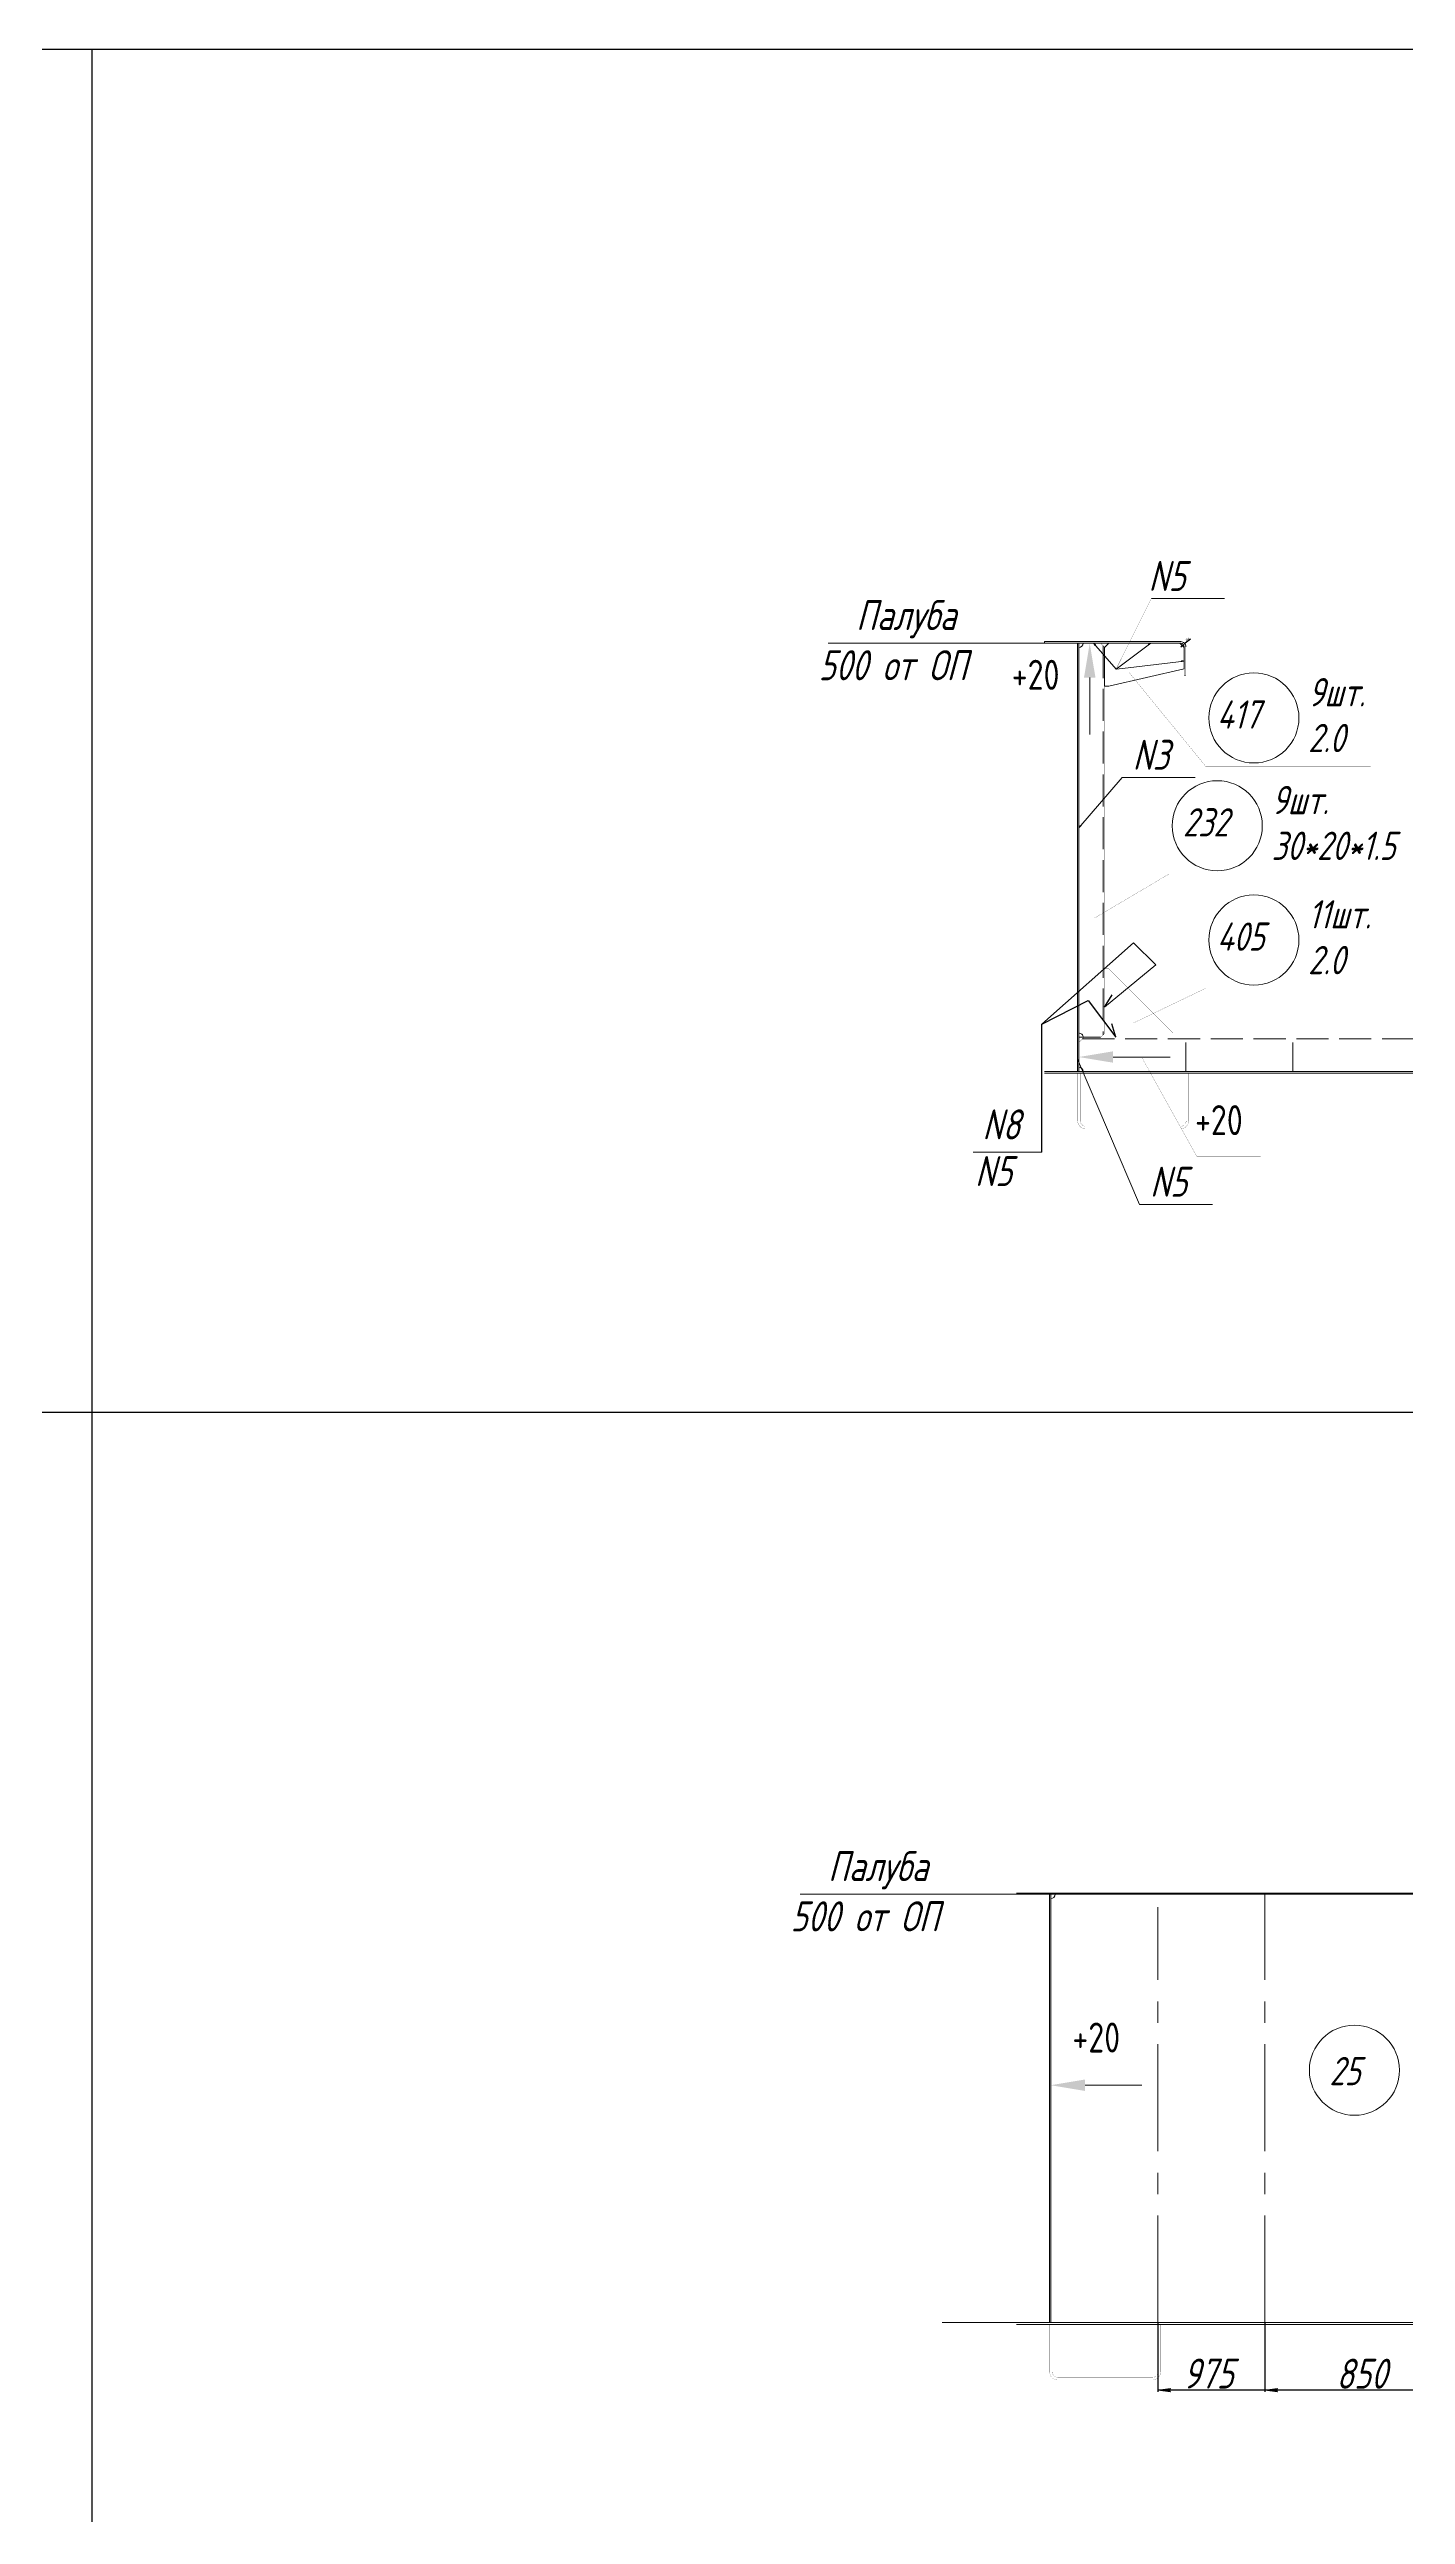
# Model space of a CAD drawing. Header units: millimetres. Extents: x 77380 to 135900, y -26587 to 17301.
# Drawn here: x 98312 to 99896, y -9062 to -6184 of the extents above; entities that cross this region are included whole.
import ezdxf

# ---------------------------------------------------------------- set-up
doc = ezdxf.new("R2010")
doc.units = ezdxf.units.MM
for name, pattern in [('K5LT32768', [0]), ('K5LT32769', [50, 37.5, -12.5]), ('K5LT32770', [0]), ('K5LT32772', [0]), ('K5LT32773', [50, 37.5, -12.5]), ('K5LT32780', [0]), ('K5LT32784', [850.2, 600, -125, 0.2, -125]), ('K5LT32785', [200, 125, -25, 25, -25]), ('K5LT32789', [340.2, 240, -50, 0.2, -50]), ('K5LT32790', [0]), ('K5LT32831', [0]), ('K5LT32835', [0]), ('K5LT_THIN', [0])]:
    doc.linetypes.add(name, pattern=pattern)
doc.layers.add('4001', color=7, linetype='Continuous')
doc.layers.add('РАЗМЕРЫ', color=3, linetype='Continuous', lineweight=25)
doc.styles.add('KDIMTEXTSTYLE', font='GOST_AU.SHX', dxfattribs={"width": 0.96, "oblique": 15, "height": 5})
doc.styles.add('KTEXTSTYLE', font='GOST_AU.SHX', dxfattribs={"width": 0.96, "height": 5})
doc.dimstyles.new('KDIMSTYLE (1.00)', dxfattribs={"dimtxt": 5, "dimasz": 1, "dimexe": 2, "dimexo": 0, "dimgap": 1, "dimtad": 1, "dimtxsty": 'KDIMTEXTSTYLE', "dimsah": 1, "dimcen": 0, "dimdle": 1, "dimadec": 0, "dimazin": 0, "dimtfac": 0.667, "dimtmove": 0, "dimatfit": 3, "dimfxl": 1, "dimtvp": 1, "dimtolj": 1, "dimtzin": 0, "dimarcsym": 0})

# ---------------------------------------------------------------- blocks, each defined once
blk = doc.blocks.new('U94')
blk.add_hatch(color=7).paths.add_polyline_path([(124475.2, 18180.4), (124488.6, 18180.4), (124481.9, 18220.4)])
at = {"color": 7, "linetype": 'K5LT32831', "lineweight": 9}
blk.add_line((124481.9, 18180.4), (124481.9, 18113.9), dxfattribs=at)
blk = doc.blocks.new('U95')
blk.add_hatch(color=7).paths.add_polyline_path([(124509.2, 17730.8), (124509.2, 17744.1), (124469.2, 17737.4)])
at = {"color": 7, "linetype": 'K5LT32831', "lineweight": 9}
blk.add_line((124509.2, 17737.4), (124575.7, 17737.4), dxfattribs=at)
blk = doc.blocks.new('U119')
at = {"color": 7, "linetype": 'K5LT_THIN', "lineweight": 18}
for p, q in [((124519.6, 18063.9), (124469.2, 18004.8)), ((124469.2, 18004.8), (124471.8, 18007.8))]:
    blk.add_line(p, q, dxfattribs=at)
at = {"color": 7, "linetype": 'K5LT32835', "lineweight": 18}
for p, q in [((124469.2, 18004.9), (124469.2, 18004.9)), ((124469.2, 18004.9), (124469.3, 18004.9)), ((124469.2, 18004.8), (124469.2, 18004.8)), ((124469.2, 18004.8), (124469.2, 18004.8)), ((124469.3, 18005.1), (124469.4, 18005)), ((124469.3, 18005.1), (124469.4, 18005.1)), ((124469.3, 18005), (124469.4, 18005.1)), ((124469.3, 18005), (124469.3, 18004.9)), ((124469.3, 18005), (124469.3, 18005)), ((124469.4, 18005.3), (124469.6, 18005.3)), ((124469.4, 18005.2), (124469.6, 18005.3)), ((124469.4, 18005.2), (124469.4, 18005.1)), ((124469.4, 18005.2), (124469.5, 18005.2)), ((124469.5, 18005.4), (124469.7, 18005.5)), ((124469.5, 18005.4), (124469.5, 18005.2)), ((124469.5, 18005.4), (124469.7, 18005.4)), ((124469.5, 18005.3), (124469.5, 18005.1)), ((124469.6, 18005.6), (124469.9, 18005.7)), ((124469.6, 18005.6), (124469.6, 18005.4)), ((124469.6, 18005.6), (124469.9, 18005.6)), ((124469.6, 18005.5), (124469.6, 18005.3)), ((124469.6, 18005.5), (124469.8, 18005.5)), ((124469.7, 18005.8), (124470.1, 18005.9)), ((124469.7, 18005.8), (124469.8, 18005.5)), ((124469.7, 18005.8), (124470, 18005.8)), ((124469.7, 18005.7), (124469.7, 18005.4)), ((124469.7, 18005.7), (124470, 18005.7)), ((124469.8, 18006), (124469.9, 18005.6)), ((124469.8, 18006), (124470.2, 18006)), ((124469.8, 18005.9), (124469.8, 18005.6)), ((124469.8, 18005.9), (124470.1, 18005.9)), ((124469.9, 18006.2), (124470.4, 18006.2)), ((124469.9, 18006.1), (124469.9, 18005.7)), ((124469.9, 18006.1), (124470.3, 18006.1)), ((124469.9, 18006), (124470.3, 18006.1)), ((124470, 18006.4), (124470.5, 18006.4)), ((124470, 18006.3), (124470.1, 18005.8)), ((124470, 18006.3), (124470.5, 18006.3)), ((124470, 18006.2), (124470.4, 18006.3)), ((124470, 18006.2), (124470, 18005.8)), ((124470.1, 18006.5), (124470.7, 18006.6)), ((124470.1, 18006.5), (124470.2, 18006)), ((124470.1, 18006.4), (124470.6, 18006.5)), ((124470.1, 18006.4), (124470.1, 18005.9)), ((124470.2, 18006.7), (124470.8, 18006.8)), ((124470.2, 18006.7), (124470.3, 18006.1)), ((124470.2, 18006.6), (124470.8, 18006.7)), ((124470.2, 18006.6), (124470.2, 18006)), ((124470.2, 18006.6), (124470.7, 18006.6)), ((124470.3, 18006.9), (124471, 18007)), ((124470.3, 18006.9), (124470.4, 18006.2)), ((124470.3, 18006.8), (124471, 18006.9)), ((124470.3, 18006.8), (124470.3, 18006.2)), ((124470.3, 18006.8), (124470.9, 18006.8)), ((124470.4, 18007), (124471.1, 18007.1)), ((124470.4, 18007), (124470.5, 18006.3)), ((124470.4, 18007), (124471.1, 18007)), ((124470.5, 18007.2), (124470.9, 18007.3)), ((124470.5, 18007.2), (124470.6, 18006.4)), ((124470.5, 18007.2), (124470.9, 18007.2)), ((124470.5, 18007.1), (124471, 18007.2)), ((124470.5, 18007.1), (124470.5, 18006.4)), ((124470.6, 18007.4), (124470.7, 18006.6)), ((124470.6, 18007.4), (124470.7, 18007.4)), ((124470.6, 18007.4), (124470.7, 18007.4)), ((124470.6, 18007.3), (124470.6, 18006.5)), ((124470.6, 18007.3), (124470.8, 18007.3)), ((124470.7, 18007.4), (124470.8, 18006.7)), ((124470.8, 18007.4), (124470.8, 18006.7)), ((124470.8, 18007.3), (124470.9, 18006.8)), ((124470.9, 18007.2), (124470.9, 18006.9)), ((124471, 18007.2), (124471, 18006.9)), ((124471, 18007.1), (124471, 18007)), ((124471.1, 18007.1), (124471.1, 18007.1))]:
    blk.add_line(p, q, dxfattribs=at)
at = {"color": 7, "linetype": 'K5LT32835', "const_width": 0.18}
blk.add_lwpolyline([(124471.1, 18007.1), (124469.2, 18004.8), (124470.6, 18007.5)], close=True, dxfattribs=at)
blk = doc.blocks.new('U123')
at = {"color": 7, "linetype": 'K5LT_THIN', "lineweight": 18}
for p, q in [((124467.7, 17735), (124469.2, 17731.3)), ((124539.9, 17565.4), (124467.7, 17735))]:
    blk.add_line(p, q, dxfattribs=at)
at = {"color": 7, "linetype": 'K5LT32835', "lineweight": 18}
for p, q in [((124467.7, 17734.8), (124467.7, 17734.9)), ((124467.7, 17734.9), (124467.7, 17734.9)), ((124467.7, 17734.9), (124467.7, 17734.9)), ((124467.8, 17734.7), (124467.7, 17734.8)), ((124467.7, 17734.8), (124467.7, 17734.8)), ((124467.8, 17734.8), (124467.8, 17734.7)), ((124467.9, 17734.7), (124467.8, 17734.7)), ((124467.9, 17734.7), (124467.8, 17734.6)), ((124467.8, 17734.7), (124467.8, 17734.6)), ((124467.9, 17734.6), (124467.8, 17734.6)), ((124468, 17734.5), (124467.8, 17734.5)), ((124467.9, 17734.6), (124467.9, 17734.5)), ((124468, 17734.5), (124467.9, 17734.3)), ((124468, 17734.5), (124467.9, 17734.4)), ((124468.1, 17734.3), (124467.9, 17734.4)), ((124468.1, 17734.4), (124467.9, 17734.4)), ((124468.2, 17734.2), (124467.9, 17734.3)), ((124468, 17734.4), (124468, 17734.2)), ((124468.1, 17734.3), (124468, 17734.1)), ((124468.1, 17734.3), (124468, 17734.2)), ((124468.3, 17734.1), (124468, 17734.2)), ((124468.3, 17734), (124468, 17734.1)), ((124468.2, 17734.2), (124468.1, 17733.9)), ((124468.2, 17734.2), (124468.1, 17734)), ((124468.3, 17734.1), (124468.1, 17733.8)), ((124468.4, 17733.9), (124468.1, 17734)), ((124468.5, 17733.7), (124468.1, 17733.9)), ((124468.5, 17733.8), (124468.1, 17733.9)), ((124468.3, 17734), (124468.2, 17733.7)), ((124468.3, 17734), (124468.2, 17733.7)), ((124468.6, 17733.6), (124468.2, 17733.8)), ((124468.6, 17733.5), (124468.2, 17733.7)), ((124468.7, 17733.4), (124468.2, 17733.6)), ((124468.4, 17733.9), (124468.3, 17733.6)), ((124468.5, 17733.8), (124468.3, 17733.4)), ((124468.4, 17733.8), (124468.3, 17733.5)), ((124468.8, 17733.2), (124468.3, 17733.5)), ((124468.8, 17733.3), (124468.3, 17733.5)), ((124468.9, 17733.1), (124468.3, 17733.4)), ((124468.6, 17733.7), (124468.4, 17733.2)), ((124468.5, 17733.7), (124468.4, 17733.3)), ((124468.6, 17733.6), (124468.4, 17733.2)), ((124469, 17733), (124468.4, 17733.3)), ((124469, 17732.9), (124468.4, 17733.2)), ((124469.1, 17732.9), (124468.4, 17733.1)), ((124468.7, 17733.5), (124468.5, 17733)), ((124468.6, 17733.5), (124468.5, 17733.1)), ((124468.7, 17733.4), (124468.5, 17732.9)), ((124469.2, 17732.7), (124468.5, 17733)), ((124469.2, 17732.8), (124468.5, 17733)), ((124469.3, 17732.6), (124468.5, 17732.9)), ((124468.8, 17733.3), (124468.6, 17732.7)), ((124468.8, 17733.3), (124468.6, 17732.8)), ((124468.9, 17733.2), (124468.6, 17732.7)), ((124469.4, 17732.5), (124468.6, 17732.8)), ((124469.3, 17732.4), (124468.6, 17732.7)), ((124468.9, 17733.1), (124468.7, 17732.5)), ((124468.9, 17733.1), (124468.7, 17732.6)), ((124469, 17733), (124468.7, 17732.4)), ((124469.2, 17732.4), (124468.7, 17732.6)), ((124469.1, 17732.3), (124468.7, 17732.5)), ((124469.2, 17732.4), (124468.7, 17732.5)), ((124469, 17733), (124468.8, 17732.3)), ((124469.1, 17732.9), (124468.8, 17732.3)), ((124469, 17732.3), (124468.8, 17732.4)), ((124468.9, 17732.2), (124468.8, 17732.3)), ((124468.8, 17732.2), (124468.8, 17732.2)), ((124469.1, 17732.8), (124468.9, 17732.2)), ((124469.2, 17732.8), (124469, 17732.3)), ((124469.2, 17732.7), (124469, 17732.3)), ((124469.2, 17732.6), (124469.1, 17732.3)), ((124469.3, 17732.6), (124469.2, 17732.4)), ((124469.3, 17732.5), (124469.3, 17732.4)), ((124469.4, 17732.5), (124469.4, 17732.4))]:
    blk.add_line(p, q, dxfattribs=at)
at = {"color": 7, "linetype": 'K5LT32835', "const_width": 0.18}
blk.add_lwpolyline([(124468.8, 17732.2), (124467.7, 17735), (124469.4, 17732.4)], close=True, dxfattribs=at)
blk = doc.blocks.new('U125')
at = {"color": 7, "linetype": 'K5LT32835', "lineweight": 18}
for p, q in [((124486.5, 18220.4), (124486.5, 18220.4)), ((124486.5, 18220.4), (124486.5, 18220.4)), ((124486.6, 18220.3), (124486.5, 18220.3)), ((124486.6, 18220.4), (124486.6, 18220.3)), ((124486.7, 18220.3), (124486.6, 18220.3)), ((124486.6, 18220.3), (124486.6, 18220.2)), ((124486.7, 18220.3), (124486.7, 18220.2)), ((124486.8, 18220.2), (124486.7, 18220.2)), ((124486.8, 18220.2), (124486.7, 18220.1)), ((124486.9, 18220.1), (124486.7, 18220.1)), ((124486.8, 18220.2), (124486.8, 18220)), ((124486.9, 18220.1), (124486.8, 18220.1)), ((124487, 18220), (124486.8, 18220)), ((124486.9, 18220.1), (124486.9, 18219.9)), ((124486.9, 18220.1), (124486.9, 18220)), ((124487.1, 18219.9), (124486.9, 18219.9)), ((124487.1, 18220), (124487, 18219.8)), ((124487, 18220), (124487, 18219.8)), ((124487.2, 18219.9), (124487, 18219.9)), ((124487.3, 18219.8), (124487, 18219.8)), ((124487.1, 18219.9), (124487.1, 18219.7)), ((124487.5, 18219.6), (124487.1, 18219.7)), ((124487.4, 18219.7), (124487.1, 18219.7)), ((124487.2, 18219.9), (124487.2, 18219.6)), ((124487.2, 18219.8), (124487.2, 18219.6)), ((124487.6, 18219.6), (124487.2, 18219.6)), ((124487.7, 18219.5), (124487.2, 18219.5)), ((124487.3, 18219.8), (124487.3, 18219.5)), ((124487.4, 18219.7), (124487.3, 18219.4)), ((124487.8, 18219.4), (124487.3, 18219.5)), ((124487.4, 18219.7), (124487.4, 18219.4)), ((124487.9, 18219.4), (124487.4, 18219.4)), ((124487.9, 18219.3), (124487.4, 18219.3)), ((124487.5, 18219.7), (124487.5, 18219.3)), ((124487.5, 18219.6), (124487.5, 18219.2)), ((124488, 18219.2), (124487.5, 18219.3)), ((124488.1, 18219.2), (124487.5, 18219.2)), ((124487.6, 18219.6), (124487.6, 18219.2)), ((124487.7, 18219.5), (124487.6, 18219.1)), ((124488.2, 18219.1), (124487.6, 18219.1)), ((124487.7, 18219.5), (124487.7, 18219)), ((124487.8, 18219.4), (124487.7, 18219)), ((124488.3, 18219), (124487.7, 18219.1)), ((124488.4, 18218.9), (124487.7, 18219)), ((124487.8, 18219.4), (124487.8, 18218.9)), ((124488.6, 18218.8), (124487.8, 18218.9)), ((124488.5, 18218.9), (124487.8, 18218.9)), ((124488, 18219.3), (124487.9, 18218.7)), ((124487.9, 18219.3), (124487.9, 18218.8)), ((124488.7, 18218.7), (124487.9, 18218.8)), ((124488.1, 18219.2), (124488, 18218.6)), ((124488, 18219.2), (124488, 18218.7)), ((124488.8, 18218.6), (124488, 18218.7)), ((124488.8, 18218.7), (124488, 18218.7)), ((124488.1, 18219.1), (124488.1, 18218.5)), ((124488.8, 18218.5), (124488.1, 18218.6)), ((124488.8, 18218.5), (124488.1, 18218.5)), ((124488.2, 18219.1), (124488.2, 18218.5)), ((124488.3, 18219), (124488.2, 18218.4)), ((124488.6, 18218.4), (124488.2, 18218.4)), ((124488.7, 18218.4), (124488.2, 18218.4)), ((124488.3, 18219), (124488.3, 18218.3)), ((124488.4, 18218.9), (124488.3, 18218.3)), ((124488.6, 18218.3), (124488.3, 18218.3)), ((124488.4, 18218.9), (124488.4, 18218.2)), ((124488.4, 18218.2), (124488.4, 18218.2)), ((124488.5, 18218.2), (124488.4, 18218.2)), ((124488.5, 18218.9), (124488.5, 18218.2)), ((124488.6, 18218.8), (124488.5, 18218.3)), ((124488.6, 18218.8), (124488.6, 18218.3)), ((124488.7, 18218.7), (124488.7, 18218.4)), ((124488.7, 18218.7), (124488.7, 18218.4)), ((124488.8, 18218.6), (124488.8, 18218.5)), ((124488.9, 18218.6), (124488.9, 18218.6))]:
    blk.add_line(p, q, dxfattribs=at)
at = {"color": 7, "linetype": 'K5LT_THIN', "lineweight": 18}
for p, q in [((124486.5, 18220.4), (124489.1, 18217.4)), ((124512.7, 18190.2), (124486.5, 18220.4))]:
    blk.add_line(p, q, dxfattribs=at)
at = {"color": 7, "linetype": 'K5LT32835', "const_width": 0.18}
blk.add_lwpolyline([(124488.4, 18218.2), (124486.5, 18220.4), (124488.9, 18218.6)], close=True, dxfattribs=at)
blk = doc.blocks.new('U185')
at = {"color": 7, "linetype": 'K5LT_THIN', "lineweight": 18}
for p, q in [((124526.9, 18191.9), (124592.2, 18199.6)), ((124592.2, 18199.6), (124588.3, 18199.2))]:
    blk.add_line(p, q, dxfattribs=at)
at = {"color": 7, "linetype": 'K5LT32835', "lineweight": 18}
for p, q in [((124589.2, 18199.9), (124589.9, 18199.3)), ((124589.2, 18199.9), (124589.2, 18199.9)), ((124589.3, 18199.9), (124589.2, 18199.8)), ((124589.3, 18199.9), (124589.2, 18199.7)), ((124589.2, 18199.8), (124589.8, 18199.3)), ((124589.4, 18199.8), (124589.2, 18199.6)), ((124589.5, 18199.8), (124589.2, 18199.5)), ((124589.6, 18199.8), (124589.2, 18199.4)), ((124589.6, 18199.8), (124589.2, 18199.3)), ((124589.2, 18199.7), (124589.7, 18199.3)), ((124589.2, 18199.6), (124589.6, 18199.3)), ((124589.2, 18199.5), (124589.5, 18199.3)), ((124589.2, 18199.4), (124589.3, 18199.3)), ((124589.2, 18199.4), (124589.4, 18199.3)), ((124589.3, 18199.9), (124590, 18199.4)), ((124589.7, 18199.8), (124589.3, 18199.3)), ((124589.3, 18199.3), (124589.3, 18199.3)), ((124589.4, 18199.8), (124590.1, 18199.4)), ((124589.8, 18199.8), (124589.4, 18199.3)), ((124589.9, 18199.8), (124589.5, 18199.3)), ((124589.6, 18199.8), (124590.1, 18199.4)), ((124590, 18199.8), (124589.6, 18199.3)), ((124589.7, 18199.8), (124590.2, 18199.4)), ((124590, 18199.8), (124589.7, 18199.3)), ((124590.1, 18199.8), (124589.7, 18199.3)), ((124589.8, 18199.8), (124590.3, 18199.4)), ((124590.2, 18199.8), (124589.8, 18199.3)), ((124589.9, 18199.8), (124590.4, 18199.4)), ((124590.3, 18199.8), (124589.9, 18199.3)), ((124590, 18199.8), (124590.5, 18199.4)), ((124590.3, 18199.8), (124590, 18199.4)), ((124590.1, 18199.8), (124590.6, 18199.4)), ((124590.4, 18199.8), (124590.1, 18199.4)), ((124590.2, 18199.8), (124590.7, 18199.4)), ((124590.5, 18199.8), (124590.2, 18199.4)), ((124590.6, 18199.8), (124590.3, 18199.4)), ((124590.4, 18199.8), (124590.8, 18199.4)), ((124590.6, 18199.7), (124590.4, 18199.4)), ((124590.5, 18199.8), (124590.9, 18199.5)), ((124590.7, 18199.7), (124590.5, 18199.4)), ((124590.8, 18199.7), (124590.5, 18199.4)), ((124590.6, 18199.8), (124590.9, 18199.5)), ((124590.9, 18199.7), (124590.6, 18199.4)), ((124590.7, 18199.7), (124591, 18199.5)), ((124590.9, 18199.7), (124590.7, 18199.4)), ((124590.8, 18199.7), (124591.1, 18199.5)), ((124591, 18199.7), (124590.8, 18199.5)), ((124590.9, 18199.7), (124591.2, 18199.5)), ((124591.1, 18199.7), (124590.9, 18199.5)), ((124591, 18199.7), (124591.3, 18199.5)), ((124591.2, 18199.7), (124591, 18199.5)), ((124591.2, 18199.7), (124591.1, 18199.5)), ((124591.2, 18199.7), (124591.4, 18199.5)), ((124591.3, 18199.7), (124591.2, 18199.5)), ((124591.3, 18199.7), (124591.5, 18199.5)), ((124591.4, 18199.7), (124591.3, 18199.5)), ((124591.5, 18199.7), (124591.3, 18199.5)), ((124591.4, 18199.7), (124591.6, 18199.5)), ((124591.6, 18199.7), (124591.4, 18199.5)), ((124591.5, 18199.7), (124591.7, 18199.6)), ((124591.6, 18199.7), (124591.5, 18199.5)), ((124591.6, 18199.7), (124591.7, 18199.6)), ((124591.7, 18199.7), (124591.6, 18199.5)), ((124591.7, 18199.7), (124591.8, 18199.6)), ((124591.8, 18199.7), (124591.7, 18199.6)), ((124591.8, 18199.7), (124591.9, 18199.6)), ((124591.9, 18199.7), (124591.8, 18199.6)), ((124591.9, 18199.6), (124591.9, 18199.6)), ((124592, 18199.6), (124592, 18199.6)), ((124592, 18199.6), (124592, 18199.6)), ((124592.1, 18199.6), (124592.1, 18199.6)), ((124592.1, 18199.6), (124592.1, 18199.6)), ((124592.2, 18199.6), (124592.1, 18199.6)), ((124592.2, 18199.6), (124592.2, 18199.6))]:
    blk.add_line(p, q, dxfattribs=at)
at = {"color": 7, "linetype": 'K5LT32835', "const_width": 0.18}
blk.add_lwpolyline([(124589.3, 18199.3), (124592.2, 18199.6), (124589.2, 18199.9)], close=True, dxfattribs=at)
blk = doc.blocks.new('U186')
at = {"color": 7, "linetype": 'K5LT_THIN', "lineweight": 18}
for p, q in [((124512.7, 18190.2), (124553.4, 18220.4)), ((124553.4, 18220.4), (124550.2, 18218.1))]:
    blk.add_line(p, q, dxfattribs=at)
at = {"color": 7, "linetype": 'K5LT32835', "lineweight": 18}
for p, q in [((124550.6, 18219.1), (124550.6, 18219.1)), ((124550.7, 18219.2), (124551.5, 18219)), ((124550.7, 18219.2), (124550.7, 18219.1)), ((124550.8, 18219.2), (124550.7, 18219)), ((124550.7, 18219.1), (124551.4, 18219)), ((124550.7, 18219), (124551.3, 18218.9)), ((124550.9, 18219.3), (124550.8, 18218.8)), ((124550.8, 18219.2), (124551.6, 18219.1)), ((124550.8, 18219.2), (124550.8, 18218.9)), ((124550.8, 18218.9), (124551.2, 18218.8)), ((124550.8, 18218.9), (124551.3, 18218.9)), ((124551, 18219.3), (124550.9, 18218.8)), ((124550.9, 18219.2), (124551.6, 18219.1)), ((124550.9, 18218.8), (124551.1, 18218.8)), ((124550.9, 18218.7), (124551.1, 18218.7)), ((124551.1, 18219.4), (124551, 18218.7)), ((124551, 18219.3), (124551.7, 18219.2)), ((124551.1, 18219.3), (124551, 18218.7)), ((124551, 18218.7), (124551, 18218.7)), ((124551.2, 18219.4), (124551.1, 18218.7)), ((124551.1, 18219.3), (124551.8, 18219.2)), ((124551.3, 18219.5), (124551.2, 18218.8)), ((124551.2, 18219.4), (124551.8, 18219.3)), ((124551.3, 18219.4), (124551.2, 18218.8)), ((124551.4, 18219.5), (124551.3, 18218.9)), ((124551.3, 18219.4), (124551.9, 18219.4)), ((124551.4, 18219.5), (124552, 18219.4)), ((124551.5, 18219.5), (124551.4, 18218.9)), ((124551.5, 18219.6), (124551.5, 18219)), ((124551.6, 18219.6), (124551.5, 18219.1)), ((124551.5, 18219.5), (124552.1, 18219.5)), ((124551.6, 18219.6), (124552.1, 18219.5)), ((124551.7, 18219.6), (124551.6, 18219.1)), ((124551.7, 18219.7), (124551.7, 18219.2)), ((124551.8, 18219.7), (124551.7, 18219.2)), ((124551.7, 18219.6), (124552.2, 18219.6)), ((124551.8, 18219.7), (124552.3, 18219.6)), ((124551.9, 18219.7), (124551.8, 18219.3)), ((124551.9, 18219.8), (124551.9, 18219.3)), ((124551.9, 18219.7), (124552.4, 18219.7)), ((124552, 18219.8), (124552.4, 18219.7)), ((124552, 18219.8), (124552, 18219.4)), ((124552.1, 18219.8), (124552, 18219.4)), ((124552.2, 18219.9), (124552.1, 18219.5)), ((124552.1, 18219.8), (124552.5, 18219.8)), ((124552.2, 18219.9), (124552.6, 18219.8)), ((124552.2, 18219.9), (124552.2, 18219.5)), ((124552.3, 18219.9), (124552.2, 18219.6)), ((124552.4, 18220), (124552.3, 18219.6)), ((124552.3, 18219.9), (124552.6, 18219.9)), ((124552.4, 18220), (124552.7, 18219.9)), ((124552.4, 18220), (124552.4, 18219.7)), ((124552.6, 18220.1), (124552.5, 18219.8)), ((124552.5, 18220), (124552.8, 18220)), ((124552.5, 18220), (124552.5, 18219.8)), ((124552.6, 18220.1), (124552.9, 18220)), ((124552.6, 18220.1), (124552.6, 18219.9)), ((124552.8, 18220.2), (124552.7, 18220)), ((124552.7, 18220.1), (124552.9, 18220.1)), ((124552.7, 18220.1), (124552.7, 18219.9)), ((124552.8, 18220.2), (124553, 18220.2)), ((124552.8, 18220.2), (124552.8, 18220)), ((124552.9, 18220.2), (124553.1, 18220.2)), ((124552.9, 18220.2), (124552.9, 18220.1)), ((124553, 18220.3), (124553.1, 18220.3)), ((124553.1, 18220.3), (124553, 18220.2)), ((124553, 18220.2), (124553, 18220.1)), ((124553.1, 18220.3), (124553.2, 18220.3)), ((124553.1, 18220.3), (124553.1, 18220.2)), ((124553.2, 18220.4), (124553.3, 18220.4)), ((124553.2, 18220.3), (124553.2, 18220.3)), ((124553.3, 18220.4), (124553.3, 18220.3)), ((124553.3, 18220.4), (124553.3, 18220.4)), ((124553.4, 18220.4), (124553.4, 18220.4))]:
    blk.add_line(p, q, dxfattribs=at)
at = {"color": 7, "linetype": 'K5LT32835', "const_width": 0.18}
blk.add_lwpolyline([(124551, 18218.7), (124553.4, 18220.4), (124550.6, 18219.1)], close=True, dxfattribs=at)
blk = doc.blocks.new('U187')
at = {"color": 7, "linetype": 'K5LT32835', "lineweight": 18}
for p, q in [((124486.5, 18220.4), (124486.5, 18220.4)), ((124486.5, 18220.4), (124486.5, 18220.4)), ((124486.5, 18220.3), (124486.5, 18220.3)), ((124486.5, 18220.3), (124486.6, 18220.3)), ((124486.6, 18220.2), (124486.6, 18220.3)), ((124486.6, 18220.2), (124486.7, 18220.2)), ((124486.6, 18220.2), (124486.6, 18220.2)), ((124486.6, 18220.1), (124486.7, 18220.1)), ((124486.7, 18220.1), (124486.7, 18220.2)), ((124486.7, 18220), (124486.7, 18220.1)), ((124486.7, 18220), (124486.9, 18220)), ((124486.7, 18220), (124486.8, 18220)), ((124486.8, 18219.9), (124486.8, 18220.1)), ((124486.8, 18219.8), (124486.8, 18220)), ((124486.8, 18219.9), (124487, 18219.8)), ((124486.8, 18219.9), (124486.9, 18219.9)), ((124486.8, 18219.8), (124487, 18219.8)), ((124486.9, 18219.6), (124487, 18219.9)), ((124486.9, 18219.7), (124486.9, 18219.9)), ((124486.9, 18219.7), (124487.2, 18219.6)), ((124486.9, 18219.7), (124487.1, 18219.7)), ((124486.9, 18219.6), (124487.2, 18219.6)), ((124487, 18219.5), (124487, 18219.8)), ((124487, 18219.4), (124487.1, 18219.7)), ((124487, 18219.5), (124487.3, 18219.4)), ((124487, 18219.5), (124487.3, 18219.5)), ((124487.1, 18219.3), (124487.1, 18219.7)), ((124487.1, 18219.4), (124487.4, 18219.4)), ((124487.1, 18219.3), (124487.5, 18219.2)), ((124487.1, 18219.3), (124487.5, 18219.3)), ((124487.2, 18219.2), (124487.2, 18219.6)), ((124487.2, 18219.1), (124487.2, 18219.5)), ((124487.2, 18219.2), (124487.6, 18219.2)), ((124487.2, 18219.1), (124487.7, 18219)), ((124487.2, 18219.1), (124487.6, 18219.1)), ((124487.3, 18219), (124487.3, 18219.5)), ((124487.3, 18218.9), (124487.4, 18219.4)), ((124487.3, 18219), (124487.7, 18219)), ((124487.3, 18218.9), (124487.8, 18218.9)), ((124487.4, 18218.7), (124487.5, 18219.3)), ((124487.4, 18218.8), (124487.4, 18219.3)), ((124487.4, 18218.9), (124487.9, 18218.8)), ((124487.4, 18218.8), (124487.9, 18218.7)), ((124487.4, 18218.7), (124488, 18218.7)), ((124487.5, 18218.6), (124487.5, 18219.2)), ((124487.5, 18218.7), (124488, 18218.6)), ((124487.5, 18218.6), (124488.1, 18218.5)), ((124487.5, 18218.5), (124488.2, 18218.5)), ((124487.6, 18218.4), (124487.7, 18219.1)), ((124487.6, 18218.5), (124487.6, 18219.1)), ((124487.6, 18218.5), (124488.2, 18218.4)), ((124487.6, 18218.4), (124488.3, 18218.3)), ((124487.7, 18218.3), (124487.7, 18219)), ((124487.7, 18218.2), (124487.8, 18218.9)), ((124487.7, 18218.3), (124488.4, 18218.2)), ((124487.7, 18218.3), (124488.3, 18218.3)), ((124487.7, 18218.2), (124488.4, 18218.1)), ((124487.8, 18218.1), (124487.8, 18218.9)), ((124487.8, 18218), (124487.9, 18218.8)), ((124487.8, 18218.1), (124488.2, 18218)), ((124487.8, 18218.1), (124488.3, 18218.1)), ((124487.8, 18218), (124488.2, 18218)), ((124487.9, 18217.8), (124488, 18218.7)), ((124487.9, 18217.9), (124488, 18218.7)), ((124487.9, 18217.9), (124488, 18217.8)), ((124487.9, 18217.9), (124488.1, 18217.9)), ((124488, 18217.8), (124488.1, 18218.6)), ((124488, 18217.8), (124488, 18217.8)), ((124488.1, 18217.9), (124488.1, 18218.5)), ((124488.1, 18217.9), (124488.2, 18218.4)), ((124488.2, 18218), (124488.2, 18218.4)), ((124488.3, 18218.1), (124488.3, 18218.3)), ((124488.4, 18218.2), (124488.4, 18218.2)), ((124488.4, 18218.1), (124488.4, 18218.2))]:
    blk.add_line(p, q, dxfattribs=at)
at = {"color": 7, "linetype": 'K5LT_THIN', "lineweight": 18}
for p, q in [((124486.5, 18220.4), (124489.1, 18217.4)), ((124512.7, 18190.2), (124486.5, 18220.4))]:
    blk.add_line(p, q, dxfattribs=at)
at = {"color": 7, "linetype": 'K5LT32835', "const_width": 0.18}
blk.add_lwpolyline([(124488.4, 18218.2), (124486.5, 18220.4), (124488, 18217.8)], close=True, dxfattribs=at)
blk = doc.blocks.new('KDIMARROW_01')
blk.add_hatch(color=0).paths.add_polyline_path([(0, 0), (-15, 2), (-13.5, 0), (-15, -2)])
at = {"color": 0, "linetype": 'K5LT_THIN', "lineweight": 18}
for p, q in [((-13.5, 0), (-15, 2)), ((-15, 2), (0, 0)), ((0, 0), (-15, -2)), ((-15, -2), (-13.5, 0))]:
    blk.add_line(p, q, dxfattribs=at)
at = {"layer": '4001', "color": 0, "linetype": 'K5LT_THIN', "lineweight": 18}
blk.add_line((0, 0), (-1, 0), dxfattribs=at)
blk = doc.blocks.new('*D632')
at = {"layer": 'Defpoints', "color": 0}
for p in [(99731.8, -8837.8), (100581.8, -8839.8), (99731.8, -8916.7)]:
    blk.add_point(p, dxfattribs=at)
at = {"layer": 'РАЗМЕРЫ', "color": 0, "lineweight": -2}
for p, q in [((99731.8, -8837.8), (99731.8, -8918.7)), ((100580.8, -8916.7), (99732.8, -8916.7))]:
    blk.add_line(p, q, dxfattribs=at)
at = {"layer": 'РАЗМЕРЫ', "color": 0, "lineweight": -2, "rotation": 180}
blk.add_blockref('KDIMARROW_01', (99731.8, -8916.7), dxfattribs=at)
at = {"layer": 'РАЗМЕРЫ', "color": 0, "lineweight": -2}
blk.add_blockref('KDIMARROW_01', (100581.8, -8916.7), dxfattribs=at)
at = {"layer": 'РАЗМЕРЫ', "color": 7, "insert": (99844.8, -8897.4), "char_height": 5, "attachment_point": 5, "style": 'KDIMTEXTSTYLE'}
blk.add_mtext('\\A1;\\H35.0;\\W0.965;\\Q15;\\H35.0;\\W0.965;\\Q15;\\Q15;850', dxfattribs=at)
blk = doc.blocks.new('*D633')
at = {"layer": 'Defpoints', "color": 0}
for p in [(99606.8, -8837.8), (100581.8, -8839.8), (99606.8, -8916.7)]:
    blk.add_point(p, dxfattribs=at)
at = {"layer": 'РАЗМЕРЫ', "color": 0, "lineweight": -2}
for p, q in [((99606.8, -8837.8), (99606.8, -8918.7)), ((100580.8, -8916.7), (99607.8, -8916.7))]:
    blk.add_line(p, q, dxfattribs=at)
at = {"layer": 'РАЗМЕРЫ', "color": 0, "lineweight": -2, "rotation": 180}
blk.add_blockref('KDIMARROW_01', (99606.8, -8916.7), dxfattribs=at)
at = {"layer": 'РАЗМЕРЫ', "color": 0, "lineweight": -2}
blk.add_blockref('KDIMARROW_01', (100581.8, -8916.7), dxfattribs=at)
at = {"layer": 'РАЗМЕРЫ', "color": 7, "insert": (99665.8, -8897.2), "char_height": 5, "attachment_point": 5, "style": 'KDIMTEXTSTYLE'}
blk.add_mtext('\\A1;\\H35.0;\\W0.965;\\Q15;\\H35.0;\\W0.965;\\Q15;\\Q15;975', dxfattribs=at)
blk = doc.blocks.new('U92')
blk.add_hatch(color=7).paths.add_polyline_path([(124509.2, 17045.7), (124509.2, 17059.1), (124469.2, 17052.4)])
at = {"color": 7, "linetype": 'K5LT32831', "lineweight": 9}
blk.add_line((124509.2, 17052.4), (124575.7, 17052.4), dxfattribs=at)
blk = doc.blocks.new('*D634')
at = {"layer": 'Defpoints', "color": 0}
for p in [(99633.6, -6881.4), (99636.7, -6878.9)]:
    blk.add_point(p, dxfattribs=at)
at = {"layer": 'РАЗМЕРЫ', "color": 0, "lineweight": -2}
for p, q in [((99644.9, -6872.5), (99638.7, -6877.4)), ((99633.6, -6881.4), (99636.7, -6878.9))]:
    blk.add_line(p, q, dxfattribs=at)
at = {"layer": 'РАЗМЕРЫ', "color": 0}
blk.add_solid([(99638.4, -6877.1), (99639, -6877.7), (99636.7, -6878.9)], dxfattribs=at)
at = {"layer": 'РАЗМЕРЫ', "color": 0, "lineweight": 100, "insert": (99641.6, -6872.7), "char_height": 2.5, "attachment_point": 5, "rotation": 38.2674}
blk.add_mtext('R4', dxfattribs=at)

msp = doc.modelspace()

# ---------------------------------------------------------------- linework, layer by layer
at = {"color": 6}
for p, q in [((98362.304, -25985.734), (98362.304, -6183.971)), ((94137.059, -7774.909), (102487.549, -7774.909))]:
    msp.add_line(p, q, dxfattribs=at)
at = {"color": 7, "linetype": 'K5LT32780', "lineweight": 18}
for p, q in [((99599.293, -6825.198), (99684.611, -6825.198)), ((99221.864, -6877.329), (99474.598, -6877.329)), ((99565.011, -7033.914), (99650.33, -7033.914)), ((99462.875, -7471.478), (99391.193, -7471.478)), ((99585.347, -7532.327), (99670.665, -7532.327)), ((99189.109, -8337.783), (99441.844, -8337.783))]:
    msp.add_line(p, q, dxfattribs=at)
at = {"color": 3, "linetype": 'K5LT32768', "lineweight": 18, "true_color": 0x00ff00}
for p, q in [((99633.599, -6875.33), (99474.598, -6875.33)), ((99633.599, -6877.33), (99474.598, -6877.33)), ((99513.098, -7377.33), (99513.098, -6877.33)), ((99514.598, -6877.33), (99540.098, -6877.33)), ((99514.598, -7337.33), (99514.598, -6877.33)), ((99514.598, -7377.33), (99514.598, -6877.33)), ((99514.598, -6877.33), (99540.098, -6877.33)), ((99540.098, -7337.33), (99514.598, -7337.33)), ((99514.598, -7377.33), (99514.598, -7343.33)), ((100276.598, -7377.33), (99474.598, -7377.33)), ((100276.598, -7379.329), (99474.598, -7379.329)), ((100276.598, -7377.33), (99514.598, -7377.33)), ((100265.906, -8336.284), (99441.844, -8336.284)), ((99585.916, -8337.784), (99441.844, -8337.784)), ((99480.343, -8837.784), (99480.343, -8337.784)), ((99481.843, -8837.784), (99481.843, -8337.784)), ((99481.843, -8337.784), (99584.843, -8337.784)), ((99481.843, -8375.783), (99481.843, -8337.784)), ((99481.843, -8837.784), (99481.843, -8337.784)), ((99591.844, -8337.784), (100265.906, -8337.784)), ((100265.906, -8337.784), (99591.844, -8337.784)), ((100265.906, -8337.784), (99591.844, -8337.784)), ((101721.843, -8837.784), (99441.844, -8837.784)), ((100243.843, -8839.783), (99441.844, -8839.783)), ((101681.843, -8837.784), (99481.843, -8837.784))]:
    msp.add_line(p, q, dxfattribs=at)
at = {"color": 7, "linetype": 'K5LT_THIN', "lineweight": 18}
for p, q in [((99474.598, -6875.33), (99474.598, -6877.33)), ((99572.375, -6905.917), (99558.108, -6907.613)), ((99604.567, -7252.841), (99544.598, -7302.192)), ((99391.193, -7471.478), (99471.225, -7471.478)), ((99585.916, -8337.784), (99591.844, -8337.784))]:
    msp.add_line(p, q, dxfattribs=at)
at = {"color": 2, "linetype": 'K5LT32770', "lineweight": 18, "true_color": 0xffff00}
for p, q in [((99544.598, -6882.33), (99549.598, -6877.33)), ((99549.598, -6877.33), (99617.598, -6877.33)), ((99632.599, -6877.33), (99637.6, -6882.33)), ((99544.598, -6927.33), (99544.598, -6882.33)), ((99637.6, -6882.33), (99637.6, -6907.33)), ((99549.598, -6927.33), (99544.598, -6927.33)), ((99637.6, -6907.33), (99549.598, -6927.33))]:
    msp.add_line(p, q, dxfattribs=at)
at = {"color": 3, "linetype": 'K5LT32769', "lineweight": 18, "true_color": 0x00ff00}
msp.add_line((99543.153, -6880.385), (99543.153, -7334.275), dxfattribs=at)
at = {"color": 7}
for p, q in [((99471.225, -7321.906), (99578.327, -7227.133)), ((99578.327, -7227.133), (99604.567, -7252.841)), ((99471.225, -7321.906), (99525.58, -7294.405)), ((99525.58, -7294.405), (99557.692, -7337.257)), ((99544.598, -7302.192), (99553.369, -7287.835)), ((99471.225, -7471.478), (99471.225, -7321.906)), ((99557.692, -7337.257), (99553.114, -7321.647))]:
    msp.add_line(p, q, dxfattribs=at)
at = {"color": 1, "linetype": 'K5LT32773', "lineweight": 18, "true_color": 0xff0000}
msp.add_line((99518.67, -7339.257), (100274.568, -7339.257), dxfattribs=at)
at = {"color": 3, "linetype": 'K5LT32789', "lineweight": 18, "true_color": 0x00ff00}
for p, q in [((99639.598, -7343.33), (99639.598, -7377.33)), ((99764.598, -7343.33), (99764.598, -7377.33))]:
    msp.add_line(p, q, dxfattribs=at)
at = {"color": 1, "linetype": 'K5LT32785', "lineweight": 18, "true_color": 0xff0000}
for p, q in [((99731.843, -8837.784), (99731.843, -8337.784)), ((99606.843, -8837.784), (99606.843, -8352.784))]:
    msp.add_line(p, q, dxfattribs=at)
at = {"color": 1, "linetype": 'K5LT32784', "lineweight": 18, "true_color": 0xff0000}
msp.add_line((99355.198, -8837.783), (101820.227, -8837.783), dxfattribs=at)
at = {"color": 6}
msp.add_lwpolyline([(94137.059, -6183.971), (102487.549, -6183.971), (102487.549, -25985.734), (94137.059, -25985.734)], close=True, dxfattribs=at)
at = {"color": 7, "linetype": 'K5LT32780', "const_width": 0.18}
for points in [[(99684.611, -6825.198), (99599.293, -6825.198), (99558.108, -6907.613)], [(99726.983, -7476.126), (99652.183, -7476.126), (99587.86, -7360.329)]]:
    msp.add_lwpolyline(points, dxfattribs=at)
at = {"color": 3, "linetype": 'K5LT32768', "true_color": 0x00ff00, "const_width": 0.18}
msp.add_lwpolyline([(99540.098, -6877.33), (99544.653, -6881.884), (99544.653, -7332.775), (99540.098, -7337.33)], dxfattribs=at)
at = {"color": 1, "linetype": 'K5LT32772', "true_color": 0xff0000, "const_width": 0.18}
for points in [[(99639.598, -6881.403), (99639.598, -6915.33), (99637.6, -6915.33), (99637.6, -6881.403)], [(99855.384, -7020.849), (99662.67, -7020.849), (99573.012, -6911.117)], [(99943.156, -7146.725), (99619.929, -7146.725), (99532.913, -7198.137)], [(99855.384, -7280.127), (99662.67, -7280.127), (99578.539, -7320.564)], [(99514.598, -7343.33), (99520.671, -7337.257), (100274.568, -7337.257)]]:
    msp.add_lwpolyline(points, dxfattribs=at)
at = {"color": 2, "linetype": 'K5LT32770', "true_color": 0xffff00, "const_width": 0.18}
msp.add_lwpolyline([(99549.598, -7337.33), (99624.598, -7337.33), (99624.598, -7332.33), (99549.598, -7257.33), (99544.598, -7257.33), (99544.598, -7332.33), (99549.598, -7337.33)], dxfattribs=at)
at = {"color": 8, "linetype": 'K5LT32790', "true_color": 0x808080, "const_width": 0.18}
for points in [[(99516.098, -7379.329), (99516.098, -7434.33, 0.41421356), (99523.098, -7441.33), (99633.098, -7441.33, 0.41421356), (99640.098, -7434.33), (99640.098, -7379.329), (99643.098, -7379.329), (99643.098, -7434.33, -0.41421356), (99633.098, -7444.33), (99523.098, -7444.33, -0.41421356), (99513.098, -7434.33), (99513.098, -7379.329)], [(99483.343, -8839.783), (99483.343, -8894.783, 0.41421356), (99490.343, -8901.783), (99600.343, -8901.783, 0.41421356), (99607.343, -8894.783), (99607.343, -8839.783), (99610.343, -8839.783), (99610.343, -8894.783, -0.41421356), (99600.343, -8904.783), (99490.343, -8904.783, -0.41421356), (99480.343, -8894.783), (99480.343, -8839.783)]]:
    msp.add_lwpolyline(points, format="xyb", close=True, dxfattribs=at)
at = {"color": 1, "linetype": 'K5LT32772', "lineweight": 18, "true_color": 0xff0000}
for centre in [(99719.03, -6964.489), (99676.289, -7090.365), (99719.03, -7223.767), (99836.487, -8543.116)]:
    msp.add_circle(centre, 52.603, dxfattribs=at)
at = {"color": 3, "linetype": 'K5LT32768', "lineweight": 18, "true_color": 0x00ff00}
for centre, radius, start, end in [((99514.598, -6877.33), 5.001, 270.002472, 359.997528), ((99514.598, -6877.33), 5.001, 270.002472, 359.997528), ((99633.599, -6881.403), 6, 359.998352, 90.001648), ((99633.599, -6881.404), 4.001, 0.010254, 90.000671), ((99514.598, -7337.33), 5, 0.003753, 90.00499), ((99514.598, -7377.33), 5.001, 0.002472, 89.997528), ((99481.843, -8337.784), 5.001, 270.002472, 359.997528), ((99481.843, -8837.784), 19.999, 90, 90.000618), ((99481.843, -8837.784), 19.999, 359.99939, 0.001093), ((99671.844, -8837.784), 20, 179.996722, 179.998688), ((99671.844, -8837.784), 20, 0.001315, 0.003278), ((99851.843, -8837.784), 20, 179.998907, 180), ((99851.843, -8837.784), 20, 0, 0.001093)]:
    msp.add_arc(centre, radius, start, end, dxfattribs=at)

# ---------------------------------------------------------------- block references
for name, p in [('U94', (-24954.556, -25097.773)), ('U125', (-24954.556, -25097.773)), ('U187', (-24954.556, -25097.773)), ('U186', (-24954.556, -25097.773)), ('U185', (-24954.556, -25097.773)), ('U119', (-24954.556, -25097.773)), ('U123', (-24954.556, -25097.773)), ('U95', (-24954.556, -25097.773)), ('U92', (-24987.311, -25613.032))]:
    msp.add_blockref(name, p)

# ---------------------------------------------------------------- texts
at = {"color": 7, "char_height": 2.5, "attachment_point": 1, "style": 'KTEXTSTYLE'}
for s, insert in [('\\H3.5;\\W0.965;\\Q15;\\Q15;\\H35.00;N5', (99595.991, -6781.345)), ('\\H3.5;\\W0.965;\\Q15;\\Q15;\\H35.00;Палуба', (99254.546, -6826.924)), ('\\H3.5;\\W0.965;\\Q15;\\Q15;\\H35.00;500 от ОП', (99210.765, -6885.535)), ('\\H3.5;\\W0.965;\\Q15;\\Q0;\\H35.00;+20', (99436.303, -6896.62)), ('\\H3.5;\\W0.965;\\Q15;\\Q15;\\H33.00;9шт.', (99782.435, -6917.967)), ('\\H3.5;\\W0.965;\\Q15;\\Q15;\\H33.00;{\\c255;417}', (99675.914, -6944.013)), ('\\H3.5;\\W0.965;\\Q15;\\Q15;\\H35.00;N3', (99577.511, -6990.062)), ('\\H3.5;\\W0.965;\\Q15;\\Q15;\\H33.00;{\\c255;2.0}', (99782.435, -6971.41)), ('\\H3.5;\\W0.965;\\Q15;\\Q15;\\H33.00;9шт.', (99739.694, -7043.844)), ('\\H3.5;\\W0.965;\\Q15;\\Q15;\\H33.00;{\\c255;232}', (99636.153, -7069.89)), ('\\H3.5;\\W0.965;\\Q15;\\Q15;\\H33.00;{\\c255;30*20*1.5}', (99739.694, -7097.287)), ('\\H3.5;\\W0.965;\\Q15;\\Q15;\\H33.00;11шт.', (99782.435, -7177.245)), ('\\H3.5;\\W0.965;\\Q15;\\Q15;\\H33.00;{\\c255;405}', (99675.914, -7203.291)), ('\\H3.5;\\W0.965;\\Q15;\\Q15;\\H33.00;{\\c255;2.0}', (99782.435, -7230.689)), ('{\\H14x;\\Q15;\\W0.965;N8}', (99402.074, -7421.55)), ('\\H3.5;\\W0.965;\\Q15;\\Q0;\\H35.00;+20', (99650.334, -7416.494)), ('{\\H14x;\\Q15;\\W0.965;N5}', (99393.465, -7476.036)), ('\\H3.5;\\W0.965;\\Q15;\\Q15;\\H35.00;N5', (99597.847, -7488.475)), ('\\H3.5;\\W0.965;\\Q15;\\Q15;\\H35.00;Палуба', (99221.792, -8287.378)), ('\\H3.5;\\W0.965;\\Q15;\\Q15;\\H35.00;500 от ОП', (99178.01, -8345.989)), ('\\H3.5;\\W0.965;\\Q15;\\Q0;\\H35.00;+20', (99507.125, -8487.459)), ('\\H3.5;\\W0.965;\\Q15;\\Q15;\\H33.00;{\\c255;25}', (99807.32, -8527.616))]:
    msp.add_mtext(s, dxfattribs=dict(at, insert=insert))

# ---------------------------------------------------------------- dimensions: what is measured, and where the dimension line sits
at = {"layer": 'РАЗМЕРЫ', "color": 2, "lineweight": 100}
dim = msp.add_radius_dim(center=(99633.599, -6881.404), mpoint=(99636.74, -6878.926), dimstyle='KDIMSTYLE (1.00)', override={"dimscale": 1, "dimtxt": 2.5, "dimasz": 2.5, "dimexe": 1.25, "dimexo": 0.625, "dimgap": 0.625, "dimlunit": 6, "dimtxsty": 'Standard', "dimsah": 0, "dimcen": 2.5, "dimdle": 0, "dimtfac": 1, "dimtvp": 0, "dimtolj": 0, "dimtzin": 8}, dxfattribs=at)
dim.commit()
dim.dimension.update_dxf_attribs({"geometry": '*D634', "text_midpoint": (99641.631, -6872.68)})
at = {"layer": 'РАЗМЕРЫ', "color": 7}
for base, p2, text, override, picture, middle in [((99606.843, -8916.663), (99606.843, -8837.783), '\\H35.0;\\W0.965;\\Q15;\\H35.0;\\W0.965;\\Q15;\\Q15;975', {"dimscale": 1, "dimblk1": 'KDIMARROW_01', "dimblk2": 'KDIMARROW_01', "dimse1": 1, "dimclrt": 7}, '*D633', (99665.843, -8916.663)), ((99731.843, -8916.663), (99731.843, -8837.783), '\\H35.0;\\W0.965;\\Q15;\\H35.0;\\W0.965;\\Q15;\\Q15;850', {"dimscale": 1, "dimexo": 0, "dimblk1": 'KDIMARROW_01', "dimblk2": 'KDIMARROW_01', "dimse1": 1, "dimse2": 0, "dimclrt": 7, "dimtolj": 1}, '*D632', (99844.843, -8916.663))]:
    dim = msp.add_linear_dim(base=base, p1=(100581.843, -8839.783), p2=p2, text=text, dimstyle='KDIMSTYLE (1.00)', override=override, dxfattribs=at)
    dim.commit()
    dim.dimension.update_dxf_attribs({"geometry": picture, "text_midpoint": middle, "dimtype": 160})

doc.saveas('drawing.dxf')
